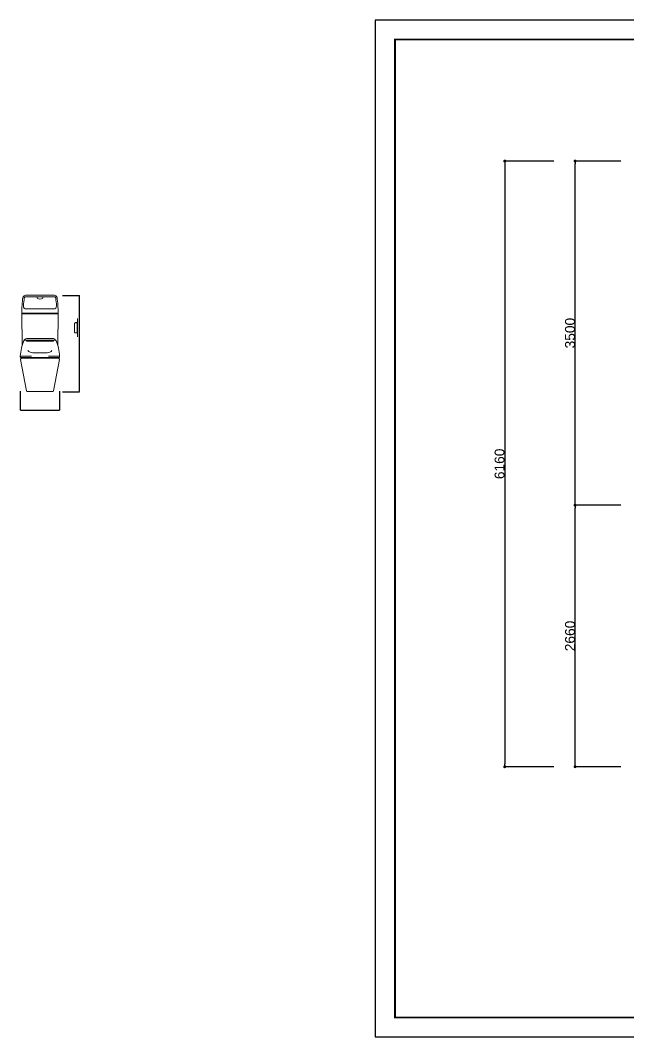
# Model space of a CAD drawing. Header units: millimetres. Extents: x 0 to 1313252738, y -131 to 560100888.
# Drawn here: x 1313223374 to 1313229563, y 559985172 to 559995509 of the extents above; entities that cross this region are included whole.
import ezdxf

# ---------------------------------------------------------------- set-up
doc = ezdxf.new("R2010")
doc.units = ezdxf.units.MM
doc.layers.get('0').update_dxf_attribs({"lineweight": 0})
doc.layers.add('01用紙枠', color=5, linetype='Continuous')
doc.layers.add('TOS_M1', color=7, linetype='Continuous', lineweight=9)
doc.styles.add('onnjuku', font='arial.ttf')
doc.styles.get("Standard").update_dxf_attribs({"font": 'arial.ttf'})
doc.dimstyles.new('ISO-25', dxfattribs={"dimtxt": 2.5, "dimasz": 2.5, "dimexe": 1.25, "dimexo": 0.625, "dimtad": 1, "dimtxsty": 'Standard', "dimcen": 2.5, "dimadec": 0, "dimazin": 0, "dimtfac": 1, "dimtmove": 0, "dimatfit": 3, "dimfxl": 1, "dimarcsym": 0})
doc.dimstyles.new('onnjuku', dxfattribs={"dimtxt": 100, "dimasz": 30, "dimexe": 1.25, "dimexo": 0.625, "dimtad": 1, "dimdec": 0, "dimtxsty": 'onnjuku', "dimblk": 'DOT', "dimcen": 2.5, "dimadec": 0, "dimazin": 0, "dimtfac": 1, "dimtdec": 0, "dimtmove": 0, "dimatfit": 3, "dimfxl": 500, "dimfxlon": 1, "dimarcsym": 0})

# ---------------------------------------------------------------- blocks, each defined once
blk = doc.blocks.new('_Dot')
at = {"color": 0, "linetype": 'ByBlock', "lineweight": -2}
blk.add_line((-0.5, 0), (-1, 0), dxfattribs=at)
at = {"color": 0, "linetype": 'ByBlock', "const_width": 0.5}
blk.add_lwpolyline([(-0.25, 0, 1), (0.25, 0, 1)], format="xyb", close=True, dxfattribs=at)
blk = doc.blocks.new('*D779')
at = {"layer": 'Defpoints', "color": 0, "transparency": 16777216}
for p in [(1313229303, 559994078), (1313228302, 559987918), (1313229303, 559987918)]:
    blk.add_point(p, dxfattribs=at)
at = {"layer": 'TOS_M1', "color": 0, "lineweight": -2, "transparency": 16777216}
for p, q in [((1313228802, 559994078), (1313228301, 559994078)), ((1313228302, 559994048), (1313228302, 559987948)), ((1313228802, 559987918), (1313228301, 559987918))]:
    blk.add_line(p, q, dxfattribs=at)
at = {"layer": 'TOS_M1', "color": 0, "lineweight": -2, "transparency": 16777216, "xscale": 30, "yscale": 30, "zscale": 30}
for p, rotation in [((1313228302, 559994078), 90), ((1313228302, 559987918), 270)]:
    blk.add_blockref('_Dot', p, dxfattribs=dict(at, rotation=rotation))
at = {"layer": 'TOS_M1', "color": 0, "transparency": 16777216, "insert": (1313228250, 559990998), "char_height": 100, "attachment_point": 5, "rotation": 90, "style": 'onnjuku'}
blk.add_mtext('6160', dxfattribs=at)
blk = doc.blocks.new('*D780')
at = {"layer": 'Defpoints', "color": 0, "transparency": 16777216}
for p in [(1313229018, 559990578), (1313229485, 559990578), (1313229485, 559987918)]:
    blk.add_point(p, dxfattribs=at)
at = {"layer": 'TOS_M1', "color": 0, "lineweight": -2, "transparency": 16777216}
for p, q in [((1313229484, 559990578), (1313229017, 559990578)), ((1313229018, 559987948), (1313229018, 559990548)), ((1313229484, 559987918), (1313229017, 559987918))]:
    blk.add_line(p, q, dxfattribs=at)
at = {"layer": 'TOS_M1', "color": 0, "lineweight": -2, "transparency": 16777216, "xscale": 30, "yscale": 30, "zscale": 30}
for p, rotation in [((1313229018, 559990578), 90), ((1313229018, 559987918), 270)]:
    blk.add_blockref('_Dot', p, dxfattribs=dict(at, rotation=rotation))
at = {"layer": 'TOS_M1', "color": 0, "transparency": 16777216, "insert": (1313228967, 559989248), "char_height": 100, "attachment_point": 5, "rotation": 90, "style": 'onnjuku'}
blk.add_mtext('2660', dxfattribs=at)
blk = doc.blocks.new('*D781')
at = {"layer": 'Defpoints', "color": 0, "transparency": 16777216}
for p in [(1313229018, 559994078), (1313229485, 559994078), (1313229485, 559990578)]:
    blk.add_point(p, dxfattribs=at)
at = {"layer": 'TOS_M1', "color": 0, "lineweight": -2, "transparency": 16777216}
for p, q in [((1313229484, 559994078), (1313229017, 559994078)), ((1313229018, 559990608), (1313229018, 559994048)), ((1313229484, 559990578), (1313229017, 559990578))]:
    blk.add_line(p, q, dxfattribs=at)
at = {"layer": 'TOS_M1', "color": 0, "lineweight": -2, "transparency": 16777216, "xscale": 30, "yscale": 30, "zscale": 30}
for p, rotation in [((1313229018, 559994078), 90), ((1313229018, 559990578), 270)]:
    blk.add_blockref('_Dot', p, dxfattribs=dict(at, rotation=rotation))
at = {"layer": 'TOS_M1', "color": 0, "transparency": 16777216, "insert": (1313228967, 559992328), "char_height": 100, "attachment_point": 5, "rotation": 90, "style": 'onnjuku'}
blk.add_mtext('3500', dxfattribs=at)
blk = doc.blocks.new('*D867')
at = {"color": 0, "lineweight": -2, "transparency": 16777216}
for p, q in [((1313223374, 559991738), (1313223374, 559991544)), ((1313223774, 559991738), (1313223774, 559991544)), ((1313223376, 559991545), (1313223771, 559991545))]:
    blk.add_line(p, q, dxfattribs=at)
at = {"color": 0, "transparency": 16777216}
for points in [[(1313223376, 559991546), (1313223376, 559991545), (1313223374, 559991545)], [(1313223771, 559991546), (1313223771, 559991545), (1313223774, 559991545)]]:
    blk.add_solid(points, dxfattribs=at)
at = {"layer": 'Defpoints', "color": 0, "transparency": 16777216}
for p in [(1313223374, 559991739), (1313223774, 559991739), (1313223774, 559991545)]:
    blk.add_point(p, dxfattribs=at)
at = {"color": 0, "transparency": 16777216, "insert": (1313223574, 559991547), "char_height": 2.5, "attachment_point": 5}
blk.add_mtext('400', dxfattribs=at)
blk = doc.blocks.new('*D868')
at = {"color": 0, "lineweight": -2, "transparency": 16777216}
for p, q in [((1313223804, 559992712), (1313223976, 559992712)), ((1313223975, 559991735), (1313223975, 559992710)), ((1313223804, 559991732), (1313223976, 559991732))]:
    blk.add_line(p, q, dxfattribs=at)
at = {"color": 0, "transparency": 16777216}
for points in [[(1313223974, 559992710), (1313223975, 559992710), (1313223975, 559992712)], [(1313223974, 559991735), (1313223975, 559991735), (1313223975, 559991732)]]:
    blk.add_solid(points, dxfattribs=at)
at = {"layer": 'Defpoints', "color": 0, "transparency": 16777216}
for p in [(1313223803, 559992712), (1313223975, 559992712), (1313223803, 559991732)]:
    blk.add_point(p, dxfattribs=at)
at = {"color": 0, "transparency": 16777216, "insert": (1313223973, 559992222), "char_height": 2.5, "attachment_point": 5, "rotation": 90}
blk.add_mtext('980', dxfattribs=at)
blk = doc.blocks.new('トイレ（CAD素材.com）4')
at = {"color": 0, "linetype": 'ByBlock', "lineweight": -2}
for points in [[(181, 471), (185, 800, 0.030782), (174, 959, 0.07652), (165, 971), (162, 974, 0.193711), (148, 980), (-148, 980, 0.193711), (-162, 974), (-165, 971, 0.07652), (-174, 959, 0.030782), (-185, 800), (-181, 471)], [(-30, 965), (-30, 952, 0.345674), (30, 952), (30, 965)], [(-200, 360, -0.08288), (-164, 519, -0.07652), (-154, 531), (-151, 534, -0.193711), (-137, 540), (137, 540, -0.193711), (151, 534), (154, 531, -0.07652), (164, 519, -0.08288), (200, 360)], [(-165, 516, -0.003807), (-164, 516), (-161, 520, -0.193711), (-147, 525), (147, 525, -0.193711), (161, 520), (164, 516, -0.003807), (165, 516, -0.003807)], [(122, 419, -0.229806), (74, 396), (-74, 396, -0.229806), (-122, 419, -0.229806)], [(86, 360), (200, 360), (200, 354, -0.414214), (195, 349), (-195, 349, -0.414214), (-200, 354), (-200, 360), (-86, 360)], [(188, 339, -0.47031), (198, 327), (137, 8, -0.360258), (127, 0), (-127, 0, -0.360258), (-137, 8), (-198, 327, -0.47031), (-188, 339), (188, 339)]]:
    blk.add_lwpolyline(points, format="xyb", dxfattribs=at)
blk.add_lwpolyline([(168, 873, 0.015841), (160, 954, 0.057969), (155, 960), (151, 964, 0.193711), (148, 965), (-148, 965, 0.193711), (-151, 964), (-155, 960, 0.057969), (-160, 954, 0.015841), (-168, 873, 0.432733), (-138, 841), (138, 841, 0.432733)], format="xyb", close=True, dxfattribs=at)
for points in [[(-185, 800), (185, 800)], [(-185, 790), (185, 790)], [(-138, 525), (-138, 512), (138, 512)], [(138, 525), (138, 512)]]:
    blk.add_lwpolyline(points, dxfattribs=at)
blk = doc.blocks.new('ウォシュレット2（CAD素材.com）')
at = {"color": 0, "linetype": 'ByBlock', "lineweight": -2}
for points in [[(-32, 63), (-32, 42), (-30, 42)], [(-32, 63), (-30, 63)], [(-32, 35), (-32, 22), (-30, 22)], [(-32, 35), (-30, 35)], [(-20, 86), (-20, 88), (-8, 88), (-8, 86)], [(0, 72), (-5, 77)], [(-5, -5), (0, 0)]]:
    blk.add_lwpolyline(points, dxfattribs=at)
blk.add_lwpolyline([(-5, 86), (-25, 86, 0.414214), (-30, 81), (-30, -9, 0.414214), (-25, -14), (-5, -14)], format="xyb", close=True, dxfattribs=at)

msp = doc.modelspace()

# ---------------------------------------------------------------- linework, layer by layer
msp.add_lwpolyline([(1313223955.671, 559992476.237), (1313223955.671, 559992290.361)])
at = {"layer": '01用紙枠'}
msp.add_lwpolyline([(1313226982.746, 559995509.188), (1313226982.746, 559985172.367), (1313241600.472, 559985172.367), (1313241600.472, 559995509.188)], close=True, dxfattribs=at)
msp.add_lwpolyline([(1313226982.746, 559995509.188), (1313226982.746, 559985172.367), (1313241600.472, 559985172.367), (1313241600.472, 559995509.188)], close=True, dxfattribs=at)
at = {"layer": '01用紙枠', "const_width": 17.402}
msp.add_lwpolyline([(1313227185.842, 559985368.199), (1313241397.377, 559985368.199), (1313241397.377, 559995313.357), (1313227185.842, 559995313.357)], close=True, dxfattribs=at)
msp.add_lwpolyline([(1313227185.842, 559985368.199), (1313241397.377, 559985368.199), (1313241397.377, 559995313.357), (1313227185.842, 559995313.357)], close=True, dxfattribs=at)

# ---------------------------------------------------------------- block references
for name, p in [('トイレ（CAD素材.com）4', (1313223573.925, 559991732.471)), ('ウォシュレット2（CAD素材.com）', (1313223955.671, 559992346.28))]:
    msp.add_blockref(name, p)

# ---------------------------------------------------------------- dimensions: what is measured, and where the dimension line sits
at = {"color": 3}
dim = msp.add_linear_dim(base=(1313223974.847, 559992712.471), p1=(1313223803.418, 559991732.471), p2=(1313223803.418, 559992712.471), angle=90, dimstyle='ISO-25', dxfattribs=at)
dim.commit()
dim.dimension.update_dxf_attribs({"geometry": '*D868', "text_midpoint": (1313223972.946, 559992222.471)})
dim = msp.add_linear_dim(base=(1313223773.925, 559991545.413), p1=(1313223373.925, 559991739.08), p2=(1313223773.925, 559991739.08), dimstyle='ISO-25', dxfattribs=at)
dim.commit()
dim.dimension.update_dxf_attribs({"geometry": '*D867', "text_midpoint": (1313223573.925, 559991547.314)})
at = {"layer": 'TOS_M1'}
for base, p1, p2, picture, middle in [((1313228301.925, 559987918.23), (1313229303.266, 559994078.23), (1313229303.266, 559987918.23), '*D779', (1313228250.243, 559990998.23)), ((1313229018.459, 559990578.23), (1313229484.862, 559987918.23), (1313229484.862, 559990578.23), '*D780', (1313228966.777, 559989248.23))]:
    dim = msp.add_linear_dim(base=base, p1=p1, p2=p2, angle=270, dimstyle='onnjuku', dxfattribs=at)
    dim.commit()
    dim.dimension.update_dxf_attribs({"geometry": picture, "text_midpoint": middle})
dim = msp.add_linear_dim(base=(1313229018.459, 559994078.23), p1=(1313229484.862, 559990578.23), p2=(1313229484.862, 559994078.23), angle=270, dimstyle='onnjuku', override={"dimtmove": 1}, dxfattribs=at)
dim.commit()
dim.dimension.update_dxf_attribs({"geometry": '*D781', "text_midpoint": (1313228966.743, 559992328.23)})

doc.saveas('drawing.dxf')
